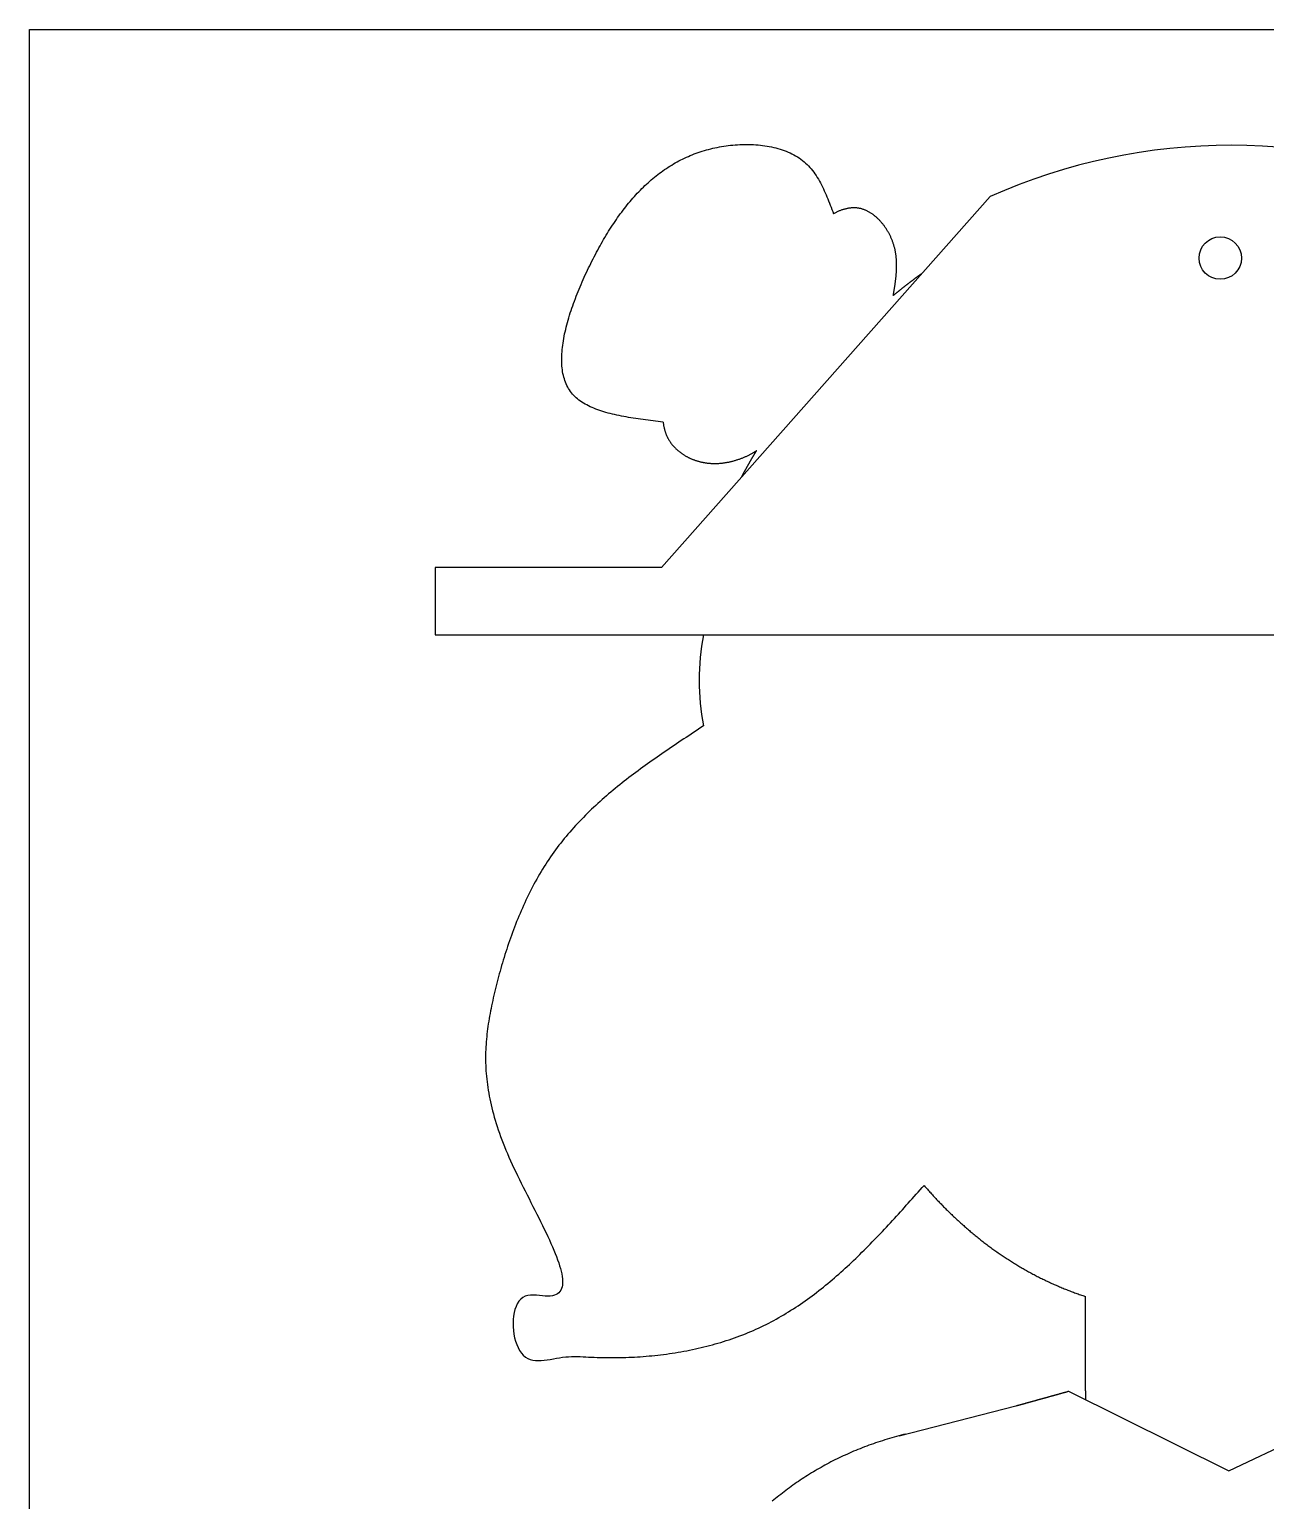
# Model space of a CAD drawing. Header units: millimetres. Extents: x 111 to 2999, y 81 to 1941.
# Drawn here: x 1905.3 to 2196.8, y 1592.4 to 1939.2 of the extents above; entities that cross this region are included whole.
import ezdxf

# ---------------------------------------------------------------- set-up
doc = ezdxf.new("R2010")
doc.units = ezdxf.units.MM
doc.layers.add('RANGO', color=6, linetype='Continuous')

msp = doc.modelspace()

# ---------------------------------------------------------------- linework, layer by layer
for p, q in [((2154.27, 1640.53), (2154.27, 1618.81)), ((2188.12, 1599.41), (2232.22, 1620.26)), ((2150.37, 1618.16), (2188.12, 1599.41)), ((2110.43, 1607.65), (2137.94, 1614.7))]:
    msp.add_line(p, q)
at = {"color": 0}
msp.add_lwpolyline([(1905.29, 1939.21), (2475.29, 1939.21), (2475.29, 1039.21), (1905.29, 1039.21)], close=True, dxfattribs=at)
msp.add_lwpolyline([(2321.41, 1812.37), (2245.75, 1899.8, 0.212606), (2131.84, 1899.8), (2054.37, 1812.37), (2000.95, 1812.37), (2000.95, 1804.77), (2000.95, 1796.5), (2040.3, 1796.5), (2335.15, 1796.5), (2357.76, 1796.5), (2357.76, 1812.37)], format="xyb", close=True)
for points in [[(2054.75, 1846.61, 0), (2054.16, 1846.69, 0), (2053.56, 1846.76, 0), (2052.97, 1846.83, 0), (2052.38, 1846.91, 0), (2051.78, 1846.98, 0), (2051.19, 1847.06, 0), (2050.61, 1847.14, 0), (2050.02, 1847.22, 0), (2049.44, 1847.3, 0), (2048.86, 1847.38, 0), (2048.28, 1847.47, 0), (2047.71, 1847.56, 0), (2047.14, 1847.65, 0), (2046.58, 1847.74, 0), (2046.02, 1847.84, 0), (2045.46, 1847.94, 0), (2044.92, 1848.05, 0), (2044.37, 1848.16, 0), (2043.84, 1848.27, 0), (2043.31, 1848.39, 0), (2042.78, 1848.51, 0), (2042.27, 1848.64, 0), (2041.76, 1848.77, 0), (2041.26, 1848.91, 0), (2040.76, 1849.06, 0), (2040.28, 1849.21, 0), (2039.8, 1849.37, 0), (2039.33, 1849.53, 0), (2038.88, 1849.7, 0), (2038.43, 1849.88, 0), (2037.99, 1850.07, 0), (2037.57, 1850.26, 0), (2037.15, 1850.46, 0), (2036.75, 1850.67, 0), (2036.35, 1850.88, 0), (2035.97, 1851.11, 0), (2035.6, 1851.34, 0), (2035.24, 1851.58, 0), (2034.9, 1851.83, 0), (2034.57, 1852.1, 0), (2034.25, 1852.37, 0), (2033.95, 1852.65, 0), (2033.66, 1852.94, 0), (2033.39, 1853.24, 0), (2033.13, 1853.55, 0), (2032.88, 1853.87, 0), (2032.65, 1854.21, 0), (2032.44, 1854.55, 0), (2032.24, 1854.9, 0), (2032.05, 1855.27, 0), (2031.88, 1855.64, 0), (2031.72, 1856.02, 0), (2031.58, 1856.42, 0), (2031.45, 1856.82, 0), (2031.33, 1857.23, 0), (2031.23, 1857.64, 0), (2031.13, 1858.07, 0), (2031.05, 1858.5, 0), (2030.99, 1858.95, 0), (2030.93, 1859.39, 0), (2030.89, 1859.85, 0), (2030.86, 1860.31, 0), (2030.84, 1860.79, 0), (2030.83, 1861.26, 0), (2030.83, 1861.75, 0), (2030.85, 1862.23, 0), (2030.87, 1862.73, 0), (2030.9, 1863.23, 0), (2030.95, 1863.74, 0), (2031, 1864.25, 0), (2031.07, 1864.76, 0), (2031.14, 1865.28, 0), (2031.22, 1865.81, 0), (2031.31, 1866.34, 0), (2031.41, 1866.87, 0), (2031.52, 1867.41, 0), (2031.64, 1867.95, 0), (2031.77, 1868.49, 0), (2031.9, 1869.04, 0), (2032.04, 1869.59, 0), (2032.19, 1870.14, 0), (2032.35, 1870.69, 0), (2032.51, 1871.25, 0), (2032.68, 1871.81, 0), (2032.85, 1872.37, 0), (2033.04, 1872.93, 0), (2033.23, 1873.49, 0), (2033.42, 1874.05, 0), (2033.62, 1874.61, 0), (2033.83, 1875.18, 0), (2034.04, 1875.74, 0), (2034.26, 1876.31, 0), (2034.48, 1876.87, 0), (2034.7, 1877.43, 0), (2034.93, 1877.99, 0), (2035.17, 1878.55, 0), (2035.41, 1879.11, 0), (2035.65, 1879.67, 0), (2035.89, 1880.22, 0), (2036.14, 1880.78, 0), (2036.39, 1881.33, 0), (2036.65, 1881.88, 0), (2036.91, 1882.42, 0), (2037.17, 1882.97, 0), (2037.43, 1883.51, 0), (2037.69, 1884.04, 0), (2037.96, 1884.58, 0), (2038.23, 1885.11, 0), (2038.5, 1885.63, 0), (2038.77, 1886.15, 0), (2039.04, 1886.67, 0), (2039.32, 1887.18, 0), (2039.59, 1887.69, 0), (2039.87, 1888.2, 0), (2040.15, 1888.7, 0), (2040.44, 1889.2, 0), (2040.72, 1889.69, 0), (2041.01, 1890.18, 0), (2041.3, 1890.67, 0), (2041.59, 1891.15, 0), (2041.89, 1891.63, 0), (2042.19, 1892.1, 0), (2042.49, 1892.57, 0), (2042.79, 1893.03, 0), (2043.09, 1893.49, 0), (2043.4, 1893.95, 0), (2043.71, 1894.4, 0), (2044.02, 1894.84, 0), (2044.33, 1895.28, 0), (2044.65, 1895.72, 0), (2044.97, 1896.15, 0), (2045.29, 1896.58, 0), (2045.62, 1897, 0), (2045.94, 1897.42, 0), (2046.27, 1897.83, 0), (2046.61, 1898.24, 0), (2046.94, 1898.64, 0), (2047.28, 1899.04, 0), (2047.62, 1899.43, 0), (2047.97, 1899.82, 0), (2048.31, 1900.2, 0), (2048.66, 1900.58, 0), (2049.02, 1900.95, 0), (2049.37, 1901.32, 0), (2049.73, 1901.68, 0), (2050.1, 1902.04, 0), (2050.46, 1902.39, 0), (2050.83, 1902.74, 0), (2051.2, 1903.08, 0), (2051.58, 1903.41, 0), (2051.95, 1903.74, 0), (2052.34, 1904.06, 0), (2052.72, 1904.38, 0), (2053.11, 1904.69, 0), (2053.5, 1905, 0), (2053.89, 1905.3, 0), (2054.29, 1905.59, 0), (2054.69, 1905.88, 0), (2055.1, 1906.16, 0), (2055.51, 1906.44, 0), (2055.92, 1906.71, 0), (2056.34, 1906.98, 0), (2056.76, 1907.24, 0), (2057.18, 1907.49, 0), (2057.61, 1907.73, 0), (2058.04, 1907.97, 0), (2058.47, 1908.21, 0), (2058.91, 1908.44, 0), (2059.35, 1908.66, 0), (2059.8, 1908.87, 0), (2060.25, 1909.08, 0), (2060.7, 1909.28, 0), (2061.16, 1909.48, 0), (2061.62, 1909.67, 0), (2062.09, 1909.85, 0), (2062.56, 1910.03, 0), (2063.03, 1910.19, 0), (2063.51, 1910.36, 0), (2063.99, 1910.51, 0), (2064.48, 1910.66, 0), (2064.97, 1910.8, 0), (2065.46, 1910.94, 0), (2065.96, 1911.06, 0), (2066.47, 1911.19, 0), (2066.97, 1911.3, 0), (2067.49, 1911.41, 0), (2068, 1911.51, 0), (2068.52, 1911.6, 0), (2069.05, 1911.68, 0), (2069.58, 1911.76, 0), (2070.11, 1911.83, 0), (2070.65, 1911.89, 0), (2071.18, 1911.95, 0), (2071.72, 1911.99, 0), (2072.27, 1912.03, 0), (2072.81, 1912.06, 0), (2073.35, 1912.08, 0), (2073.9, 1912.1, 0), (2074.44, 1912.1, 0), (2074.98, 1912.09, 0), (2075.53, 1912.08, 0), (2076.07, 1912.06, 0), (2076.61, 1912.02, 0), (2077.15, 1911.98, 0), (2077.68, 1911.93, 0), (2078.21, 1911.87, 0), (2078.74, 1911.8, 0), (2079.27, 1911.71, 0), (2079.79, 1911.62, 0), (2080.31, 1911.52, 0), (2080.82, 1911.41, 0), (2081.32, 1911.28, 0), (2081.82, 1911.15, 0), (2082.32, 1911, 0), (2082.8, 1910.84, 0), (2083.28, 1910.67, 0), (2083.76, 1910.49, 0), (2084.22, 1910.3, 0), (2084.68, 1910.1, 0), (2085.12, 1909.88, 0), (2085.56, 1909.66, 0), (2085.99, 1909.42, 0), (2086.41, 1909.16, 0), (2086.82, 1908.9, 0), (2087.22, 1908.62, 0), (2087.6, 1908.33, 0), (2087.98, 1908.03, 0), (2088.34, 1907.71, 0), (2088.69, 1907.38, 0), (2089.02, 1907.04, 0), (2089.35, 1906.68, 0), (2089.67, 1906.32, 0), (2089.97, 1905.94, 0), (2090.26, 1905.55, 0), (2090.55, 1905.15, 0), (2090.82, 1904.74, 0), (2091.09, 1904.32, 0), (2091.35, 1903.9, 0), (2091.6, 1903.46, 0), (2091.84, 1903.02, 0), (2092.08, 1902.57, 0), (2092.31, 1902.11, 0), (2092.53, 1901.65, 0), (2092.75, 1901.18, 0), (2092.96, 1900.7, 0), (2093.17, 1900.22, 0), (2093.38, 1899.74, 0), (2093.58, 1899.25, 0), (2093.78, 1898.76, 0), (2093.97, 1898.27, 0), (2094.16, 1897.77, 0), (2094.35, 1897.27, 0), (2094.54, 1896.77, 0), (2094.73, 1896.27, 0), (2094.92, 1895.77, 0)], [(2109.03, 1876.49, 0), (2109.05, 1876.64, 0), (2109.08, 1876.8, 0), (2109.11, 1876.96, 0), (2109.13, 1877.12, 0), (2109.16, 1877.28, 0), (2109.18, 1877.43, 0), (2109.21, 1877.59, 0), (2109.24, 1877.75, 0), (2109.26, 1877.91, 0), (2109.29, 1878.07, 0), (2109.31, 1878.22, 0), (2109.34, 1878.38, 0), (2109.36, 1878.54, 0), (2109.38, 1878.7, 0), (2109.41, 1878.86, 0), (2109.43, 1879.01, 0), (2109.45, 1879.17, 0), (2109.48, 1879.33, 0), (2109.5, 1879.49, 0), (2109.52, 1879.64, 0), (2109.54, 1879.8, 0), (2109.56, 1879.96, 0), (2109.58, 1880.12, 0), (2109.6, 1880.28, 0), (2109.62, 1880.43, 0), (2109.64, 1880.59, 0), (2109.65, 1880.75, 0), (2109.67, 1880.91, 0), (2109.69, 1881.06, 0), (2109.7, 1881.22, 0), (2109.71, 1881.38, 0), (2109.73, 1881.54, 0), (2109.74, 1881.69, 0), (2109.75, 1881.85, 0), (2109.76, 1882.01, 0), (2109.77, 1882.17, 0), (2109.78, 1882.33, 0), (2109.79, 1882.48, 0), (2109.8, 1882.64, 0), (2109.8, 1882.8, 0), (2109.81, 1882.96, 0), (2109.81, 1883.11, 0), (2109.82, 1883.27, 0), (2109.82, 1883.43, 0), (2109.82, 1883.58, 0), (2109.82, 1883.74, 0), (2109.82, 1883.9, 0), (2109.81, 1884.06, 0), (2109.81, 1884.21, 0), (2109.8, 1884.37, 0), (2109.8, 1884.53, 0), (2109.79, 1884.69, 0), (2109.78, 1884.84, 0), (2109.77, 1885, 0), (2109.76, 1885.16, 0), (2109.74, 1885.31, 0), (2109.73, 1885.47, 0), (2109.71, 1885.63, 0), (2109.69, 1885.78, 0), (2109.67, 1885.94, 0), (2109.65, 1886.1, 0), (2109.63, 1886.26, 0), (2109.61, 1886.41, 0), (2109.58, 1886.57, 0), (2109.55, 1886.73, 0), (2109.52, 1886.88, 0), (2109.49, 1887.04, 0), (2109.46, 1887.2, 0), (2109.43, 1887.35, 0), (2109.39, 1887.51, 0), (2109.35, 1887.67, 0), (2109.31, 1887.82, 0), (2109.27, 1887.98, 0), (2109.23, 1888.13, 0), (2109.18, 1888.29, 0), (2109.13, 1888.45, 0), (2109.08, 1888.6, 0), (2109.03, 1888.76, 0), (2108.98, 1888.92, 0), (2108.92, 1889.07, 0), (2108.86, 1889.23, 0), (2108.8, 1889.38, 0), (2108.74, 1889.54, 0), (2108.68, 1889.69, 0), (2108.61, 1889.85, 0), (2108.55, 1890, 0), (2108.48, 1890.16, 0), (2108.41, 1890.31, 0), (2108.34, 1890.47, 0), (2108.26, 1890.62, 0), (2108.18, 1890.77, 0), (2108.11, 1890.92, 0), (2108.03, 1891.07, 0), (2107.94, 1891.22, 0), (2107.86, 1891.37, 0), (2107.78, 1891.52, 0), (2107.69, 1891.67, 0), (2107.6, 1891.81, 0), (2107.51, 1891.96, 0), (2107.42, 1892.1, 0), (2107.33, 1892.25, 0), (2107.23, 1892.39, 0), (2107.14, 1892.53, 0), (2107.04, 1892.67, 0), (2106.94, 1892.81, 0), (2106.84, 1892.95, 0), (2106.73, 1893.08, 0), (2106.63, 1893.22, 0), (2106.53, 1893.35, 0), (2106.42, 1893.48, 0), (2106.31, 1893.61, 0), (2106.2, 1893.74, 0), (2106.09, 1893.87, 0), (2105.98, 1893.99, 0), (2105.86, 1894.12, 0), (2105.75, 1894.24, 0), (2105.63, 1894.36, 0), (2105.51, 1894.48, 0), (2105.4, 1894.59, 0), (2105.28, 1894.71, 0), (2105.15, 1894.82, 0), (2105.03, 1894.93, 0), (2104.91, 1895.04, 0), (2104.78, 1895.14, 0), (2104.66, 1895.25, 0), (2104.53, 1895.35, 0), (2104.4, 1895.45, 0), (2104.27, 1895.55, 0), (2104.14, 1895.64, 0), (2104.01, 1895.73, 0), (2103.88, 1895.82, 0), (2103.75, 1895.91, 0), (2103.61, 1895.99, 0), (2103.48, 1896.07, 0), (2103.34, 1896.15, 0), (2103.2, 1896.23, 0), (2103.06, 1896.3, 0), (2102.93, 1896.38, 0), (2102.79, 1896.44, 0), (2102.64, 1896.51, 0), (2102.5, 1896.57, 0), (2102.36, 1896.63, 0), (2102.22, 1896.69, 0), (2102.07, 1896.74, 0), (2101.93, 1896.79, 0), (2101.78, 1896.84, 0), (2101.64, 1896.88, 0), (2101.49, 1896.92, 0), (2101.34, 1896.96, 0), (2101.19, 1896.99, 0), (2101.05, 1897.02, 0), (2100.9, 1897.05, 0), (2100.75, 1897.07, 0), (2100.6, 1897.09, 0), (2100.44, 1897.11, 0), (2100.29, 1897.12, 0), (2100.14, 1897.13, 0), (2099.99, 1897.14, 0), (2099.83, 1897.14, 0), (2099.68, 1897.14, 0), (2099.53, 1897.14, 0), (2099.37, 1897.13, 0), (2099.22, 1897.13, 0), (2099.06, 1897.11, 0), (2098.91, 1897.1, 0), (2098.75, 1897.08, 0), (2098.6, 1897.06, 0), (2098.44, 1897.04, 0), (2098.29, 1897.01, 0), (2098.13, 1896.98, 0), (2097.98, 1896.95, 0), (2097.82, 1896.91, 0), (2097.67, 1896.87, 0), (2097.51, 1896.83, 0), (2097.36, 1896.79, 0), (2097.2, 1896.75, 0), (2097.05, 1896.7, 0), (2096.89, 1896.65, 0), (2096.74, 1896.59, 0), (2096.59, 1896.54, 0), (2096.43, 1896.48, 0), (2096.28, 1896.42, 0), (2096.13, 1896.35, 0), (2095.97, 1896.29, 0), (2095.82, 1896.22, 0), (2095.67, 1896.15, 0), (2095.52, 1896.08, 0), (2095.37, 1896, 0), (2095.22, 1895.93, 0), (2095.07, 1895.85, 0), (2094.92, 1895.77, 0)], [(2109.03, 1876.49, 0), (2109.08, 1876.53, 0), (2109.13, 1876.57, 0), (2109.19, 1876.62, 0), (2109.24, 1876.66, 0), (2109.29, 1876.7, 0), (2109.34, 1876.75, 0), (2109.4, 1876.79, 0), (2109.45, 1876.84, 0), (2109.5, 1876.88, 0), (2109.56, 1876.92, 0), (2109.61, 1876.97, 0), (2109.66, 1877.01, 0), (2109.71, 1877.05, 0), (2109.77, 1877.1, 0), (2109.82, 1877.14, 0), (2109.87, 1877.18, 0), (2109.93, 1877.23, 0), (2109.98, 1877.27, 0), (2110.03, 1877.31, 0), (2110.09, 1877.35, 0), (2110.14, 1877.4, 0), (2110.19, 1877.44, 0), (2110.24, 1877.48, 0), (2110.3, 1877.53, 0), (2110.35, 1877.57, 0), (2110.4, 1877.61, 0), (2110.46, 1877.66, 0), (2110.51, 1877.7, 0), (2110.56, 1877.74, 0), (2110.62, 1877.78, 0), (2110.67, 1877.83, 0), (2110.72, 1877.87, 0), (2110.78, 1877.91, 0), (2110.83, 1877.95, 0), (2110.88, 1878, 0), (2110.94, 1878.04, 0), (2110.99, 1878.08, 0), (2111.04, 1878.12, 0), (2111.1, 1878.17, 0), (2111.15, 1878.21, 0), (2111.2, 1878.25, 0), (2111.26, 1878.29, 0), (2111.31, 1878.34, 0), (2111.36, 1878.38, 0), (2111.42, 1878.42, 0), (2111.47, 1878.46, 0), (2111.52, 1878.5, 0), (2111.58, 1878.55, 0), (2111.63, 1878.59, 0), (2111.69, 1878.63, 0), (2111.74, 1878.67, 0), (2111.79, 1878.72, 0), (2111.85, 1878.76, 0), (2111.9, 1878.8, 0), (2111.95, 1878.84, 0), (2112.01, 1878.88, 0), (2112.06, 1878.92, 0), (2112.11, 1878.97, 0), (2112.17, 1879.01, 0), (2112.22, 1879.05, 0), (2112.28, 1879.09, 0), (2112.33, 1879.13, 0), (2112.38, 1879.17, 0), (2112.44, 1879.22, 0), (2112.49, 1879.26, 0), (2112.55, 1879.3, 0), (2112.6, 1879.34, 0), (2112.65, 1879.38, 0), (2112.71, 1879.42, 0), (2112.76, 1879.47, 0), (2112.82, 1879.51, 0), (2112.87, 1879.55, 0), (2112.92, 1879.59, 0), (2112.98, 1879.63, 0), (2113.03, 1879.67, 0), (2113.09, 1879.71, 0), (2113.14, 1879.75, 0), (2113.19, 1879.79, 0), (2113.25, 1879.84, 0), (2113.3, 1879.88, 0), (2113.36, 1879.92, 0), (2113.41, 1879.96, 0), (2113.46, 1880, 0), (2113.52, 1880.04, 0), (2113.57, 1880.08, 0), (2113.63, 1880.12, 0), (2113.68, 1880.16, 0), (2113.74, 1880.2, 0), (2113.79, 1880.24, 0), (2113.84, 1880.28, 0), (2113.9, 1880.33, 0), (2113.95, 1880.37, 0), (2114.01, 1880.41, 0), (2114.06, 1880.45, 0), (2114.12, 1880.49, 0), (2114.17, 1880.53, 0), (2114.22, 1880.57, 0), (2114.28, 1880.61, 0), (2114.33, 1880.65, 0), (2114.39, 1880.69, 0), (2114.44, 1880.73, 0), (2114.5, 1880.77, 0), (2114.55, 1880.81, 0), (2114.61, 1880.85, 0), (2114.66, 1880.89, 0), (2114.72, 1880.93, 0), (2114.77, 1880.97, 0), (2114.82, 1881.01, 0), (2114.88, 1881.05, 0), (2114.93, 1881.09, 0), (2114.99, 1881.13, 0), (2115.04, 1881.17, 0), (2115.1, 1881.21, 0), (2115.15, 1881.25, 0), (2115.21, 1881.29, 0), (2115.26, 1881.33, 0), (2115.32, 1881.37, 0), (2115.37, 1881.41, 0), (2115.43, 1881.45, 0), (2115.48, 1881.49, 0), (2115.54, 1881.53, 0), (2115.59, 1881.57, 0), (2115.65, 1881.6, 0), (2115.7, 1881.64, 0), (2115.76, 1881.68, 0), (2115.81, 1881.72, 0), (2115.87, 1881.76, 0)], [(2054.75, 1846.61, 0), (2054.76, 1846.49, 0), (2054.78, 1846.36, 0), (2054.8, 1846.24, 0), (2054.81, 1846.12, 0), (2054.83, 1845.99, 0), (2054.85, 1845.87, 0), (2054.87, 1845.75, 0), (2054.9, 1845.62, 0), (2054.92, 1845.5, 0), (2054.95, 1845.38, 0), (2054.97, 1845.26, 0), (2055, 1845.14, 0), (2055.03, 1845.02, 0), (2055.06, 1844.9, 0), (2055.09, 1844.78, 0), (2055.13, 1844.66, 0), (2055.16, 1844.55, 0), (2055.2, 1844.43, 0), (2055.23, 1844.31, 0), (2055.27, 1844.2, 0), (2055.31, 1844.08, 0), (2055.36, 1843.97, 0), (2055.4, 1843.85, 0), (2055.45, 1843.74, 0), (2055.49, 1843.62, 0), (2055.54, 1843.51, 0), (2055.59, 1843.4, 0), (2055.64, 1843.29, 0), (2055.7, 1843.18, 0), (2055.75, 1843.07, 0), (2055.81, 1842.96, 0), (2055.86, 1842.85, 0), (2055.92, 1842.74, 0), (2055.98, 1842.63, 0), (2056.05, 1842.52, 0), (2056.11, 1842.42, 0), (2056.17, 1842.31, 0), (2056.24, 1842.21, 0), (2056.31, 1842.1, 0), (2056.38, 1842, 0), (2056.45, 1841.9, 0), (2056.52, 1841.79, 0), (2056.59, 1841.69, 0), (2056.67, 1841.59, 0), (2056.75, 1841.49, 0), (2056.82, 1841.39, 0), (2056.9, 1841.3, 0), (2056.98, 1841.2, 0), (2057.07, 1841.1, 0), (2057.15, 1841, 0), (2057.23, 1840.91, 0), (2057.32, 1840.82, 0), (2057.41, 1840.72, 0), (2057.49, 1840.63, 0), (2057.58, 1840.54, 0), (2057.68, 1840.45, 0), (2057.77, 1840.36, 0), (2057.86, 1840.27, 0), (2057.96, 1840.18, 0), (2058.05, 1840.09, 0), (2058.15, 1840.01, 0), (2058.25, 1839.92, 0), (2058.35, 1839.84, 0), (2058.45, 1839.75, 0), (2058.55, 1839.67, 0), (2058.65, 1839.59, 0), (2058.76, 1839.51, 0), (2058.86, 1839.43, 0), (2058.97, 1839.35, 0), (2059.08, 1839.27, 0), (2059.19, 1839.2, 0), (2059.3, 1839.12, 0), (2059.41, 1839.05, 0), (2059.52, 1838.98, 0), (2059.64, 1838.9, 0), (2059.75, 1838.83, 0), (2059.87, 1838.76, 0), (2059.98, 1838.69, 0), (2060.1, 1838.63, 0), (2060.22, 1838.56, 0), (2060.34, 1838.49, 0), (2060.46, 1838.43, 0), (2060.58, 1838.37, 0), (2060.7, 1838.3, 0), (2060.83, 1838.24, 0), (2060.95, 1838.18, 0), (2061.08, 1838.13, 0), (2061.21, 1838.07, 0), (2061.33, 1838.01, 0), (2061.46, 1837.96, 0), (2061.59, 1837.9, 0), (2061.72, 1837.85, 0), (2061.85, 1837.8, 0), (2061.99, 1837.75, 0), (2062.12, 1837.7, 0), (2062.25, 1837.65, 0), (2062.39, 1837.61, 0), (2062.53, 1837.56, 0), (2062.66, 1837.52, 0), (2062.8, 1837.48, 0), (2062.94, 1837.44, 0), (2063.08, 1837.4, 0), (2063.22, 1837.36, 0), (2063.36, 1837.32, 0), (2063.5, 1837.29, 0), (2063.64, 1837.26, 0), (2063.79, 1837.22, 0), (2063.93, 1837.19, 0), (2064.08, 1837.16, 0), (2064.22, 1837.13, 0), (2064.37, 1837.11, 0), (2064.51, 1837.08, 0), (2064.66, 1837.06, 0), (2064.81, 1837.04, 0), (2064.96, 1837.01, 0), (2065.11, 1836.99, 0), (2065.26, 1836.98, 0), (2065.41, 1836.96, 0), (2065.56, 1836.95, 0), (2065.72, 1836.93, 0), (2065.87, 1836.92, 0), (2066.02, 1836.91, 0), (2066.18, 1836.9, 0), (2066.33, 1836.89, 0), (2066.49, 1836.89, 0), (2066.64, 1836.88, 0), (2066.8, 1836.88, 0), (2066.96, 1836.88, 0), (2067.12, 1836.88, 0), (2067.28, 1836.88, 0), (2067.43, 1836.89, 0), (2067.59, 1836.89, 0), (2067.75, 1836.9, 0), (2067.92, 1836.91, 0), (2068.08, 1836.92, 0), (2068.24, 1836.93, 0), (2068.4, 1836.95, 0), (2068.56, 1836.96, 0), (2068.73, 1836.98, 0), (2068.89, 1837, 0), (2069.05, 1837.02, 0), (2069.22, 1837.04, 0), (2069.38, 1837.07, 0), (2069.55, 1837.09, 0), (2069.71, 1837.12, 0), (2069.88, 1837.15, 0), (2070.05, 1837.18, 0), (2070.21, 1837.22, 0), (2070.38, 1837.25, 0), (2070.55, 1837.29, 0), (2070.72, 1837.33, 0), (2070.88, 1837.37, 0), (2071.05, 1837.41, 0), (2071.22, 1837.45, 0), (2071.39, 1837.5, 0), (2071.56, 1837.55, 0), (2071.72, 1837.6, 0), (2071.89, 1837.65, 0), (2072.06, 1837.7, 0), (2072.23, 1837.75, 0), (2072.39, 1837.8, 0), (2072.56, 1837.86, 0), (2072.72, 1837.92, 0), (2072.89, 1837.98, 0), (2073.05, 1838.04, 0), (2073.21, 1838.1, 0), (2073.38, 1838.16, 0), (2073.54, 1838.23, 0), (2073.7, 1838.29, 0), (2073.86, 1838.36, 0), (2074.01, 1838.42, 0), (2074.17, 1838.49, 0), (2074.33, 1838.56, 0), (2074.48, 1838.63, 0), (2074.63, 1838.7, 0), (2074.78, 1838.78, 0), (2074.93, 1838.85, 0), (2075.08, 1838.92, 0), (2075.23, 1839, 0), (2075.37, 1839.08, 0), (2075.52, 1839.15, 0), (2075.66, 1839.23, 0), (2075.8, 1839.31, 0), (2075.93, 1839.39, 0), (2076.07, 1839.47, 0), (2076.2, 1839.55, 0), (2076.33, 1839.63, 0), (2076.46, 1839.71, 0), (2076.58, 1839.79, 0), (2076.71, 1839.88, 0), (2076.83, 1839.96, 0)], [(2073.25, 1833.67, 0), (2073.27, 1833.72, 0), (2073.3, 1833.77, 0), (2073.33, 1833.82, 0), (2073.35, 1833.87, 0), (2073.38, 1833.92, 0), (2073.41, 1833.97, 0), (2073.43, 1834.02, 0), (2073.46, 1834.07, 0), (2073.49, 1834.12, 0), (2073.51, 1834.17, 0), (2073.54, 1834.22, 0), (2073.57, 1834.27, 0), (2073.59, 1834.32, 0), (2073.62, 1834.37, 0), (2073.65, 1834.42, 0), (2073.67, 1834.47, 0), (2073.7, 1834.52, 0), (2073.73, 1834.57, 0), (2073.75, 1834.62, 0), (2073.78, 1834.67, 0), (2073.81, 1834.72, 0), (2073.83, 1834.77, 0), (2073.86, 1834.82, 0), (2073.89, 1834.87, 0), (2073.92, 1834.92, 0), (2073.94, 1834.97, 0), (2073.97, 1835.02, 0), (2074, 1835.07, 0), (2074.02, 1835.12, 0), (2074.05, 1835.17, 0), (2074.08, 1835.22, 0), (2074.11, 1835.27, 0), (2074.13, 1835.32, 0), (2074.16, 1835.37, 0), (2074.19, 1835.42, 0), (2074.22, 1835.47, 0), (2074.24, 1835.52, 0), (2074.27, 1835.57, 0), (2074.3, 1835.62, 0), (2074.33, 1835.67, 0), (2074.35, 1835.72, 0), (2074.38, 1835.77, 0), (2074.41, 1835.82, 0), (2074.44, 1835.87, 0), (2074.46, 1835.92, 0), (2074.49, 1835.97, 0), (2074.52, 1836.02, 0), (2074.55, 1836.07, 0), (2074.57, 1836.12, 0), (2074.6, 1836.17, 0), (2074.63, 1836.22, 0), (2074.66, 1836.27, 0), (2074.69, 1836.32, 0), (2074.71, 1836.37, 0), (2074.74, 1836.42, 0), (2074.77, 1836.47, 0), (2074.8, 1836.52, 0), (2074.83, 1836.57, 0), (2074.85, 1836.61, 0), (2074.88, 1836.66, 0), (2074.91, 1836.71, 0), (2074.94, 1836.76, 0), (2074.97, 1836.81, 0), (2075, 1836.86, 0), (2075.02, 1836.91, 0), (2075.05, 1836.96, 0), (2075.08, 1837.01, 0), (2075.11, 1837.06, 0), (2075.14, 1837.11, 0), (2075.17, 1837.16, 0), (2075.19, 1837.21, 0), (2075.22, 1837.26, 0), (2075.25, 1837.31, 0), (2075.28, 1837.36, 0), (2075.31, 1837.41, 0), (2075.34, 1837.46, 0), (2075.36, 1837.51, 0), (2075.39, 1837.55, 0), (2075.42, 1837.6, 0), (2075.45, 1837.65, 0), (2075.48, 1837.7, 0), (2075.51, 1837.75, 0), (2075.54, 1837.8, 0), (2075.57, 1837.85, 0), (2075.59, 1837.9, 0), (2075.62, 1837.95, 0), (2075.65, 1838, 0), (2075.68, 1838.05, 0), (2075.71, 1838.1, 0), (2075.74, 1838.15, 0), (2075.77, 1838.2, 0), (2075.8, 1838.25, 0), (2075.83, 1838.29, 0), (2075.85, 1838.34, 0), (2075.88, 1838.39, 0), (2075.91, 1838.44, 0), (2075.94, 1838.49, 0), (2075.97, 1838.54, 0), (2076, 1838.59, 0), (2076.03, 1838.64, 0), (2076.06, 1838.69, 0), (2076.09, 1838.74, 0), (2076.12, 1838.79, 0), (2076.15, 1838.83, 0), (2076.18, 1838.88, 0), (2076.21, 1838.93, 0), (2076.23, 1838.98, 0), (2076.26, 1839.03, 0), (2076.29, 1839.08, 0), (2076.32, 1839.13, 0), (2076.35, 1839.18, 0), (2076.38, 1839.23, 0), (2076.41, 1839.28, 0), (2076.44, 1839.33, 0), (2076.47, 1839.37, 0), (2076.5, 1839.42, 0), (2076.53, 1839.47, 0), (2076.56, 1839.52, 0), (2076.59, 1839.57, 0), (2076.62, 1839.62, 0), (2076.65, 1839.67, 0), (2076.68, 1839.72, 0), (2076.71, 1839.77, 0), (2076.74, 1839.81, 0), (2076.77, 1839.86, 0), (2076.8, 1839.91, 0), (2076.83, 1839.96, 0)], [(2064.24, 1774.99, 0), (2063.66, 1774.6, 0), (2063.08, 1774.22, 0), (2062.5, 1773.84, 0), (2061.92, 1773.46, 0), (2061.35, 1773.08, 0), (2060.77, 1772.7, 0), (2060.19, 1772.31, 0), (2059.61, 1771.93, 0), (2059.03, 1771.55, 0), (2058.46, 1771.16, 0), (2057.88, 1770.78, 0), (2057.31, 1770.39, 0), (2056.73, 1770, 0), (2056.16, 1769.62, 0), (2055.59, 1769.23, 0), (2055.02, 1768.84, 0), (2054.45, 1768.45, 0), (2053.88, 1768.05, 0), (2053.32, 1767.66, 0), (2052.75, 1767.26, 0), (2052.19, 1766.87, 0), (2051.63, 1766.47, 0), (2051.07, 1766.07, 0), (2050.51, 1765.67, 0), (2049.95, 1765.27, 0), (2049.4, 1764.86, 0), (2048.85, 1764.45, 0), (2048.3, 1764.04, 0), (2047.75, 1763.63, 0), (2047.21, 1763.22, 0), (2046.66, 1762.81, 0), (2046.12, 1762.39, 0), (2045.58, 1761.97, 0), (2045.05, 1761.55, 0), (2044.52, 1761.12, 0), (2043.99, 1760.69, 0), (2043.46, 1760.26, 0), (2042.93, 1759.83, 0), (2042.41, 1759.4, 0), (2041.9, 1758.96, 0), (2041.38, 1758.52, 0), (2040.87, 1758.07, 0), (2040.36, 1757.62, 0), (2039.86, 1757.17, 0), (2039.35, 1756.72, 0), (2038.86, 1756.26, 0), (2038.36, 1755.8, 0), (2037.87, 1755.34, 0), (2037.39, 1754.87, 0), (2036.9, 1754.4, 0), (2036.42, 1753.93, 0), (2035.95, 1753.45, 0), (2035.48, 1752.97, 0), (2035.01, 1752.48, 0), (2034.55, 1751.99, 0), (2034.09, 1751.5, 0), (2033.64, 1751, 0), (2033.19, 1750.5, 0), (2032.74, 1749.99, 0), (2032.3, 1749.48, 0), (2031.87, 1748.96, 0), (2031.44, 1748.44, 0), (2031.01, 1747.92, 0), (2030.59, 1747.39, 0), (2030.18, 1746.86, 0), (2029.77, 1746.32, 0), (2029.36, 1745.78, 0), (2028.96, 1745.23, 0), (2028.57, 1744.67, 0), (2028.18, 1744.12, 0), (2027.8, 1743.55, 0), (2027.42, 1742.99, 0), (2027.05, 1742.41, 0), (2026.68, 1741.83, 0), (2026.32, 1741.25, 0), (2025.97, 1740.66, 0), (2025.62, 1740.07, 0), (2025.27, 1739.48, 0), (2024.93, 1738.88, 0), (2024.6, 1738.27, 0), (2024.27, 1737.66, 0), (2023.94, 1737.05, 0), (2023.63, 1736.44, 0), (2023.31, 1735.82, 0), (2023, 1735.2, 0), (2022.7, 1734.58, 0), (2022.4, 1733.95, 0), (2022.11, 1733.32, 0), (2021.82, 1732.69, 0), (2021.54, 1732.06, 0), (2021.26, 1731.42, 0), (2020.99, 1730.78, 0), (2020.72, 1730.14, 0), (2020.45, 1729.5, 0), (2020.19, 1728.86, 0), (2019.94, 1728.21, 0), (2019.69, 1727.57, 0), (2019.44, 1726.92, 0), (2019.2, 1726.27, 0), (2018.97, 1725.63, 0), (2018.73, 1724.98, 0), (2018.51, 1724.33, 0), (2018.28, 1723.68, 0), (2018.07, 1723.03, 0), (2017.85, 1722.38, 0), (2017.64, 1721.73, 0), (2017.44, 1721.08, 0), (2017.23, 1720.43, 0), (2017.04, 1719.79, 0), (2016.84, 1719.14, 0), (2016.66, 1718.49, 0), (2016.47, 1717.85, 0), (2016.29, 1717.21, 0), (2016.11, 1716.56, 0), (2015.94, 1715.92, 0), (2015.77, 1715.29, 0), (2015.61, 1714.65, 0), (2015.45, 1714.02, 0), (2015.29, 1713.38, 0), (2015.13, 1712.75, 0), (2014.98, 1712.13, 0), (2014.84, 1711.5, 0), (2014.7, 1710.88, 0), (2014.56, 1710.26, 0), (2014.42, 1709.65, 0), (2014.29, 1709.03, 0), (2014.17, 1708.42, 0), (2014.05, 1707.81, 0), (2013.93, 1707.2, 0), (2013.82, 1706.6, 0), (2013.71, 1705.99, 0), (2013.61, 1705.38, 0), (2013.52, 1704.78, 0), (2013.43, 1704.17, 0), (2013.35, 1703.57, 0), (2013.27, 1702.96, 0), (2013.2, 1702.36, 0), (2013.13, 1701.75, 0), (2013.08, 1701.14, 0), (2013.03, 1700.53, 0), (2012.98, 1699.92, 0), (2012.94, 1699.31, 0), (2012.92, 1698.7, 0), (2012.89, 1698.08, 0), (2012.88, 1697.46, 0), (2012.87, 1696.84, 0), (2012.88, 1696.22, 0), (2012.89, 1695.59, 0), (2012.91, 1694.96, 0), (2012.93, 1694.33, 0), (2012.97, 1693.69, 0), (2013.02, 1693.05, 0), (2013.07, 1692.41, 0), (2013.14, 1691.76, 0), (2013.21, 1691.1, 0), (2013.3, 1690.44, 0), (2013.39, 1689.78, 0), (2013.5, 1689.11, 0), (2013.61, 1688.43, 0), (2013.74, 1687.75, 0), (2013.87, 1687.06, 0), (2014.02, 1686.37, 0), (2014.18, 1685.66, 0), (2014.35, 1684.96, 0), (2014.53, 1684.24, 0), (2014.72, 1683.52, 0), (2014.93, 1682.79, 0), (2015.14, 1682.05, 0), (2015.37, 1681.3, 0), (2015.61, 1680.55, 0), (2015.87, 1679.79, 0), (2016.14, 1679.02, 0), (2016.42, 1678.24, 0), (2016.71, 1677.45, 0), (2017.02, 1676.65, 0), (2017.34, 1675.84, 0), (2017.67, 1675.02, 0), (2018.02, 1674.19, 0), (2018.38, 1673.35, 0), (2018.76, 1672.5, 0), (2019.15, 1671.64, 0), (2019.55, 1670.77, 0), (2019.97, 1669.88, 0), (2020.4, 1669, 0), (2020.84, 1668.1, 0), (2021.28, 1667.2, 0), (2021.73, 1666.29, 0), (2022.19, 1665.38, 0), (2022.65, 1664.47, 0), (2023.12, 1663.56, 0), (2023.58, 1662.65, 0), (2024.04, 1661.74, 0), (2024.5, 1660.83, 0), (2024.96, 1659.93, 0), (2025.41, 1659.03, 0), (2025.86, 1658.14, 0), (2026.29, 1657.26, 0), (2026.72, 1656.39, 0), (2027.13, 1655.53, 0), (2027.53, 1654.67, 0), (2027.92, 1653.84, 0), (2028.3, 1653.01, 0), (2028.65, 1652.2, 0), (2028.99, 1651.41, 0), (2029.3, 1650.64, 0), (2029.6, 1649.88, 0), (2029.87, 1649.15, 0), (2030.11, 1648.43, 0), (2030.33, 1647.74, 0), (2030.53, 1647.07, 0), (2030.69, 1646.43, 0), (2030.82, 1645.82, 0), (2030.93, 1645.23, 0), (2030.99, 1644.67, 0), (2031.02, 1644.14, 0), (2031.02, 1643.64, 0), (2030.98, 1643.18, 0), (2030.9, 1642.75, 0), (2030.77, 1642.35, 0), (2030.61, 1641.99, 0), (2030.4, 1641.67, 0), (2030.14, 1641.39, 0), (2029.84, 1641.14, 0), (2029.49, 1640.94, 0), (2029.09, 1640.78, 0), (2028.64, 1640.66, 0), (2028.13, 1640.59, 0), (2027.57, 1640.56, 0), (2026.96, 1640.59, 0), (2026.3, 1640.64, 0), (2025.6, 1640.72, 0), (2024.89, 1640.78, 0), (2024.18, 1640.82, 0), (2023.48, 1640.81, 0), (2022.82, 1640.72, 0), (2022.2, 1640.54, 0), (2021.65, 1640.24, 0), (2021.16, 1639.85, 0), (2020.73, 1639.36, 0), (2020.36, 1638.79, 0), (2020.05, 1638.14, 0), (2019.79, 1637.44, 0), (2019.6, 1636.68, 0), (2019.45, 1635.88, 0), (2019.37, 1635.04, 0), (2019.34, 1634.19, 0), (2019.36, 1633.32, 0), (2019.43, 1632.45, 0), (2019.55, 1631.59, 0), (2019.73, 1630.75, 0), (2019.95, 1629.93, 0), (2020.22, 1629.16, 0), (2020.54, 1628.43, 0), (2020.9, 1627.76, 0), (2021.31, 1627.16, 0), (2021.76, 1626.65, 0), (2022.26, 1626.22, 0), (2022.8, 1625.88, 0), (2023.37, 1625.64, 0), (2023.98, 1625.48, 0), (2024.62, 1625.39, 0), (2025.29, 1625.36, 0), (2025.98, 1625.38, 0), (2026.68, 1625.45, 0), (2027.4, 1625.55, 0), (2028.13, 1625.66, 0), (2028.86, 1625.8, 0), (2029.59, 1625.93, 0), (2030.33, 1626.06, 0), (2031.05, 1626.16, 0), (2031.76, 1626.25, 0), (2032.46, 1626.3, 0), (2033.15, 1626.33, 0), (2033.84, 1626.34, 0), (2034.51, 1626.34, 0), (2035.18, 1626.32, 0), (2035.85, 1626.29, 0), (2036.51, 1626.26, 0), (2037.17, 1626.22, 0), (2037.84, 1626.19, 0), (2038.5, 1626.16, 0), (2039.17, 1626.13, 0), (2039.84, 1626.11, 0), (2040.51, 1626.09, 0), (2041.19, 1626.08, 0), (2041.86, 1626.07, 0), (2042.54, 1626.07, 0), (2043.21, 1626.07, 0), (2043.89, 1626.07, 0), (2044.57, 1626.08, 0), (2045.25, 1626.1, 0), (2045.94, 1626.12, 0), (2046.62, 1626.15, 0), (2047.3, 1626.18, 0), (2047.99, 1626.21, 0), (2048.67, 1626.25, 0), (2049.36, 1626.29, 0), (2050.05, 1626.34, 0), (2050.73, 1626.4, 0), (2051.42, 1626.46, 0), (2052.11, 1626.52, 0), (2052.79, 1626.59, 0), (2053.48, 1626.67, 0), (2054.16, 1626.75, 0), (2054.85, 1626.83, 0), (2055.54, 1626.92, 0), (2056.22, 1627.02, 0), (2056.91, 1627.12, 0), (2057.59, 1627.23, 0), (2058.27, 1627.34, 0), (2058.95, 1627.46, 0), (2059.63, 1627.58, 0), (2060.31, 1627.71, 0), (2060.99, 1627.84, 0), (2061.67, 1627.98, 0), (2062.34, 1628.12, 0), (2063.02, 1628.27, 0), (2063.69, 1628.43, 0), (2064.36, 1628.59, 0), (2065.03, 1628.76, 0), (2065.7, 1628.93, 0), (2066.36, 1629.11, 0), (2067.02, 1629.29, 0), (2067.68, 1629.48, 0), (2068.34, 1629.68, 0), (2069, 1629.88, 0), (2069.65, 1630.09, 0), (2070.3, 1630.3, 0), (2070.95, 1630.52, 0), (2071.59, 1630.74, 0), (2072.24, 1630.98, 0), (2072.87, 1631.21, 0), (2073.51, 1631.46, 0), (2074.14, 1631.71, 0), (2074.77, 1631.96, 0), (2075.4, 1632.22, 0), (2076.02, 1632.49, 0), (2076.64, 1632.76, 0), (2077.25, 1633.04, 0), (2077.86, 1633.33, 0), (2078.47, 1633.62, 0), (2079.07, 1633.92, 0), (2079.67, 1634.23, 0), (2080.26, 1634.54, 0), (2080.86, 1634.85, 0), (2081.44, 1635.18, 0), (2082.03, 1635.5, 0), (2082.61, 1635.84, 0), (2083.19, 1636.18, 0), (2083.76, 1636.52, 0), (2084.33, 1636.87, 0), (2084.9, 1637.23, 0), (2085.46, 1637.59, 0), (2086.03, 1637.95, 0), (2086.58, 1638.32, 0), (2087.14, 1638.7, 0), (2087.69, 1639.08, 0), (2088.24, 1639.47, 0), (2088.78, 1639.86, 0), (2089.33, 1640.25, 0), (2089.87, 1640.65, 0), (2090.41, 1641.05, 0), (2090.94, 1641.46, 0), (2091.47, 1641.87, 0), (2092, 1642.29, 0), (2092.53, 1642.71, 0), (2093.05, 1643.14, 0), (2093.58, 1643.57, 0), (2094.1, 1644, 0), (2094.61, 1644.44, 0), (2095.13, 1644.88, 0), (2095.64, 1645.32, 0), (2096.15, 1645.77, 0), (2096.66, 1646.22, 0), (2097.17, 1646.67, 0), (2097.67, 1647.13, 0), (2098.17, 1647.59, 0), (2098.67, 1648.05, 0), (2099.17, 1648.52, 0), (2099.67, 1648.99, 0), (2100.16, 1649.46, 0), (2100.65, 1649.94, 0), (2101.14, 1650.42, 0), (2101.63, 1650.9, 0), (2102.12, 1651.38, 0), (2102.61, 1651.87, 0), (2103.09, 1652.36, 0), (2103.58, 1652.85, 0), (2104.06, 1653.34, 0), (2104.54, 1653.84, 0), (2105.02, 1654.33, 0), (2105.5, 1654.83, 0), (2105.97, 1655.34, 0), (2106.45, 1655.84, 0), (2106.93, 1656.34, 0), (2107.4, 1656.85, 0), (2107.87, 1657.36, 0), (2108.34, 1657.87, 0), (2108.81, 1658.38, 0), (2109.29, 1658.89, 0), (2109.75, 1659.4, 0), (2110.22, 1659.92, 0), (2110.69, 1660.43, 0), (2111.16, 1660.95, 0), (2111.63, 1661.47, 0), (2112.09, 1661.99, 0), (2112.56, 1662.51, 0), (2113.02, 1663.02, 0), (2113.49, 1663.55, 0), (2113.95, 1664.07, 0), (2114.42, 1664.59, 0), (2114.88, 1665.11, 0), (2115.35, 1665.63, 0), (2115.81, 1666.15, 0), (2116.27, 1666.68, 0)], [(2116.27, 1666.68, 0), (2116.47, 1666.45, 0), (2116.66, 1666.23, 0), (2116.86, 1666, 0), (2117.06, 1665.78, 0), (2117.25, 1665.56, 0), (2117.45, 1665.34, 0), (2117.65, 1665.12, 0), (2117.85, 1664.9, 0), (2118.05, 1664.68, 0), (2118.25, 1664.46, 0), (2118.45, 1664.24, 0), (2118.65, 1664.02, 0), (2118.85, 1663.8, 0), (2119.05, 1663.59, 0), (2119.25, 1663.37, 0), (2119.46, 1663.15, 0), (2119.66, 1662.94, 0), (2119.87, 1662.72, 0), (2120.07, 1662.51, 0), (2120.28, 1662.3, 0), (2120.49, 1662.09, 0), (2120.69, 1661.87, 0), (2120.9, 1661.66, 0), (2121.11, 1661.45, 0), (2121.32, 1661.24, 0), (2121.53, 1661.03, 0), (2121.74, 1660.82, 0), (2121.95, 1660.62, 0), (2122.16, 1660.41, 0), (2122.37, 1660.2, 0), (2122.59, 1660, 0), (2122.8, 1659.79, 0), (2123.01, 1659.59, 0), (2123.23, 1659.38, 0), (2123.44, 1659.18, 0), (2123.66, 1658.98, 0), (2123.88, 1658.78, 0), (2124.09, 1658.57, 0), (2124.31, 1658.37, 0), (2124.53, 1658.17, 0), (2124.75, 1657.98, 0), (2124.97, 1657.78, 0), (2125.19, 1657.58, 0), (2125.41, 1657.38, 0), (2125.63, 1657.19, 0), (2125.85, 1656.99, 0), (2126.07, 1656.8, 0), (2126.29, 1656.6, 0), (2126.52, 1656.41, 0), (2126.74, 1656.22, 0), (2126.97, 1656.03, 0), (2127.19, 1655.84, 0), (2127.42, 1655.65, 0), (2127.64, 1655.46, 0), (2127.87, 1655.27, 0), (2128.1, 1655.08, 0), (2128.33, 1654.89, 0), (2128.55, 1654.71, 0), (2128.78, 1654.52, 0), (2129.01, 1654.34, 0), (2129.24, 1654.15, 0), (2129.47, 1653.97, 0), (2129.71, 1653.79, 0), (2129.94, 1653.61, 0), (2130.17, 1653.43, 0), (2130.4, 1653.25, 0), (2130.64, 1653.07, 0), (2130.87, 1652.89, 0), (2131.1, 1652.71, 0), (2131.34, 1652.53, 0), (2131.58, 1652.36, 0), (2131.81, 1652.18, 0), (2132.05, 1652.01, 0), (2132.29, 1651.84, 0), (2132.52, 1651.66, 0), (2132.76, 1651.49, 0), (2133, 1651.32, 0), (2133.24, 1651.15, 0), (2133.48, 1650.98, 0), (2133.72, 1650.81, 0), (2133.96, 1650.65, 0), (2134.2, 1650.48, 0), (2134.45, 1650.32, 0), (2134.69, 1650.15, 0), (2134.93, 1649.99, 0), (2135.18, 1649.82, 0), (2135.42, 1649.66, 0), (2135.66, 1649.5, 0), (2135.91, 1649.34, 0), (2136.16, 1649.18, 0), (2136.4, 1649.02, 0), (2136.65, 1648.87, 0), (2136.9, 1648.71, 0), (2137.14, 1648.55, 0), (2137.39, 1648.4, 0), (2137.64, 1648.25, 0), (2137.89, 1648.09, 0), (2138.14, 1647.94, 0), (2138.39, 1647.79, 0), (2138.64, 1647.64, 0), (2138.89, 1647.49, 0), (2139.15, 1647.34, 0), (2139.4, 1647.19, 0), (2139.65, 1647.05, 0), (2139.9, 1646.9, 0), (2140.16, 1646.76, 0), (2140.41, 1646.62, 0), (2140.67, 1646.47, 0), (2140.92, 1646.33, 0), (2141.18, 1646.19, 0), (2141.43, 1646.05, 0), (2141.69, 1645.91, 0), (2141.95, 1645.78, 0), (2142.21, 1645.64, 0), (2142.46, 1645.5, 0), (2142.72, 1645.37, 0), (2142.98, 1645.24, 0), (2143.24, 1645.1, 0), (2143.5, 1644.97, 0), (2143.76, 1644.84, 0), (2144.02, 1644.71, 0), (2144.29, 1644.58, 0), (2144.55, 1644.46, 0), (2144.81, 1644.33, 0), (2145.07, 1644.2, 0), (2145.34, 1644.08, 0), (2145.6, 1643.96, 0), (2145.87, 1643.83, 0), (2146.13, 1643.71, 0), (2146.4, 1643.59, 0), (2146.66, 1643.47, 0), (2146.93, 1643.35, 0), (2147.19, 1643.23, 0), (2147.46, 1643.12, 0), (2147.73, 1643, 0), (2148, 1642.89, 0), (2148.26, 1642.77, 0), (2148.53, 1642.66, 0), (2148.8, 1642.55, 0), (2149.07, 1642.44, 0), (2149.34, 1642.33, 0), (2149.61, 1642.22, 0), (2149.88, 1642.11, 0), (2150.15, 1642.01, 0), (2150.43, 1641.9, 0), (2150.7, 1641.8, 0), (2150.97, 1641.69, 0), (2151.24, 1641.59, 0), (2151.52, 1641.49, 0), (2151.79, 1641.39, 0), (2152.06, 1641.29, 0), (2152.34, 1641.19, 0), (2152.61, 1641.09, 0), (2152.89, 1640.99, 0), (2153.16, 1640.9, 0), (2153.44, 1640.8, 0), (2153.72, 1640.71, 0), (2153.99, 1640.62, 0), (2154.27, 1640.52, 0)], [(2137.95, 1614.69, 0), (2138.04, 1614.72, 0), (2138.14, 1614.75, 0), (2138.24, 1614.78, 0), (2138.34, 1614.8, 0), (2138.43, 1614.83, 0), (2138.53, 1614.86, 0), (2138.63, 1614.89, 0), (2138.73, 1614.91, 0), (2138.83, 1614.94, 0), (2138.92, 1614.97, 0), (2139.02, 1614.99, 0), (2139.12, 1615.02, 0), (2139.22, 1615.05, 0), (2139.32, 1615.08, 0), (2139.41, 1615.1, 0), (2139.51, 1615.13, 0), (2139.61, 1615.16, 0), (2139.71, 1615.19, 0), (2139.8, 1615.21, 0), (2139.9, 1615.24, 0), (2140, 1615.27, 0), (2140.1, 1615.29, 0), (2140.2, 1615.32, 0), (2140.29, 1615.35, 0), (2140.39, 1615.38, 0), (2140.49, 1615.4, 0), (2140.59, 1615.43, 0), (2140.68, 1615.46, 0), (2140.78, 1615.49, 0), (2140.88, 1615.51, 0), (2140.98, 1615.54, 0), (2141.08, 1615.57, 0), (2141.17, 1615.59, 0), (2141.27, 1615.62, 0), (2141.37, 1615.65, 0), (2141.47, 1615.68, 0), (2141.57, 1615.7, 0), (2141.66, 1615.73, 0), (2141.76, 1615.76, 0), (2141.86, 1615.79, 0), (2141.96, 1615.81, 0), (2142.05, 1615.84, 0), (2142.15, 1615.87, 0), (2142.25, 1615.89, 0), (2142.35, 1615.92, 0), (2142.45, 1615.95, 0), (2142.54, 1615.98, 0), (2142.64, 1616, 0), (2142.74, 1616.03, 0), (2142.84, 1616.06, 0), (2142.93, 1616.09, 0), (2143.03, 1616.11, 0), (2143.13, 1616.14, 0), (2143.23, 1616.17, 0), (2143.33, 1616.19, 0), (2143.42, 1616.22, 0), (2143.52, 1616.25, 0), (2143.62, 1616.28, 0), (2143.72, 1616.3, 0), (2143.82, 1616.33, 0), (2143.91, 1616.36, 0), (2144.01, 1616.39, 0), (2144.11, 1616.41, 0), (2144.21, 1616.44, 0), (2144.3, 1616.47, 0), (2144.4, 1616.49, 0), (2144.5, 1616.52, 0), (2144.6, 1616.55, 0), (2144.7, 1616.58, 0), (2144.79, 1616.6, 0), (2144.89, 1616.63, 0), (2144.99, 1616.66, 0), (2145.09, 1616.69, 0), (2145.18, 1616.71, 0), (2145.28, 1616.74, 0), (2145.38, 1616.77, 0), (2145.48, 1616.79, 0), (2145.58, 1616.82, 0), (2145.67, 1616.85, 0), (2145.77, 1616.88, 0), (2145.87, 1616.9, 0), (2145.97, 1616.93, 0), (2146.07, 1616.96, 0), (2146.16, 1616.99, 0), (2146.26, 1617.01, 0), (2146.36, 1617.04, 0), (2146.46, 1617.07, 0), (2146.55, 1617.09, 0), (2146.65, 1617.12, 0), (2146.75, 1617.15, 0), (2146.85, 1617.18, 0), (2146.95, 1617.2, 0), (2147.04, 1617.23, 0), (2147.14, 1617.26, 0), (2147.24, 1617.29, 0), (2147.34, 1617.31, 0), (2147.43, 1617.34, 0), (2147.53, 1617.37, 0), (2147.63, 1617.39, 0), (2147.73, 1617.42, 0), (2147.83, 1617.45, 0), (2147.92, 1617.48, 0), (2148.02, 1617.5, 0), (2148.12, 1617.53, 0), (2148.22, 1617.56, 0), (2148.32, 1617.59, 0), (2148.41, 1617.61, 0), (2148.51, 1617.64, 0), (2148.61, 1617.67, 0), (2148.71, 1617.69, 0), (2148.8, 1617.72, 0), (2148.9, 1617.75, 0), (2149, 1617.78, 0), (2149.1, 1617.8, 0), (2149.2, 1617.83, 0), (2149.29, 1617.86, 0), (2149.39, 1617.89, 0), (2149.49, 1617.91, 0), (2149.59, 1617.94, 0), (2149.69, 1617.97, 0), (2149.78, 1618, 0), (2149.88, 1618.02, 0), (2149.98, 1618.05, 0), (2150.08, 1618.08, 0), (2150.17, 1618.1, 0), (2150.27, 1618.13, 0), (2150.37, 1618.16, 0)], [(2154.27, 1618.81, 0), (2154.27, 1618.79, 0), (2154.27, 1618.77, 0), (2154.28, 1618.74, 0), (2154.28, 1618.72, 0), (2154.28, 1618.7, 0), (2154.28, 1618.68, 0), (2154.28, 1618.66, 0), (2154.28, 1618.64, 0), (2154.29, 1618.61, 0), (2154.29, 1618.59, 0), (2154.29, 1618.57, 0), (2154.29, 1618.55, 0), (2154.29, 1618.53, 0), (2154.3, 1618.51, 0), (2154.3, 1618.49, 0), (2154.3, 1618.46, 0), (2154.3, 1618.44, 0), (2154.3, 1618.42, 0), (2154.3, 1618.4, 0), (2154.31, 1618.38, 0), (2154.31, 1618.36, 0), (2154.31, 1618.34, 0), (2154.31, 1618.31, 0), (2154.31, 1618.29, 0), (2154.31, 1618.27, 0), (2154.32, 1618.25, 0), (2154.32, 1618.23, 0), (2154.32, 1618.21, 0), (2154.32, 1618.19, 0), (2154.32, 1618.16, 0), (2154.32, 1618.14, 0), (2154.33, 1618.12, 0), (2154.33, 1618.1, 0), (2154.33, 1618.08, 0), (2154.33, 1618.06, 0), (2154.33, 1618.04, 0), (2154.33, 1618.01, 0), (2154.33, 1617.99, 0), (2154.34, 1617.97, 0), (2154.34, 1617.95, 0), (2154.34, 1617.93, 0), (2154.34, 1617.91, 0), (2154.34, 1617.89, 0), (2154.34, 1617.87, 0), (2154.34, 1617.84, 0), (2154.35, 1617.82, 0), (2154.35, 1617.8, 0), (2154.35, 1617.78, 0), (2154.35, 1617.76, 0), (2154.35, 1617.74, 0), (2154.35, 1617.72, 0), (2154.35, 1617.7, 0), (2154.36, 1617.67, 0), (2154.36, 1617.65, 0), (2154.36, 1617.63, 0), (2154.36, 1617.61, 0), (2154.36, 1617.59, 0), (2154.36, 1617.57, 0), (2154.36, 1617.55, 0), (2154.36, 1617.53, 0), (2154.37, 1617.51, 0), (2154.37, 1617.49, 0), (2154.37, 1617.46, 0), (2154.37, 1617.44, 0), (2154.37, 1617.42, 0), (2154.37, 1617.4, 0), (2154.37, 1617.38, 0), (2154.37, 1617.36, 0), (2154.37, 1617.34, 0), (2154.37, 1617.32, 0), (2154.38, 1617.3, 0), (2154.38, 1617.28, 0), (2154.38, 1617.26, 0), (2154.38, 1617.23, 0), (2154.38, 1617.21, 0), (2154.38, 1617.19, 0), (2154.38, 1617.17, 0), (2154.38, 1617.15, 0), (2154.38, 1617.13, 0), (2154.38, 1617.11, 0), (2154.38, 1617.09, 0), (2154.38, 1617.07, 0), (2154.38, 1617.05, 0), (2154.39, 1617.03, 0), (2154.39, 1617.01, 0), (2154.39, 1616.99, 0), (2154.39, 1616.97, 0), (2154.39, 1616.95, 0), (2154.39, 1616.93, 0), (2154.39, 1616.9, 0), (2154.39, 1616.88, 0), (2154.39, 1616.86, 0), (2154.39, 1616.84, 0), (2154.39, 1616.82, 0), (2154.39, 1616.8, 0), (2154.39, 1616.78, 0), (2154.39, 1616.76, 0), (2154.39, 1616.74, 0), (2154.39, 1616.72, 0), (2154.39, 1616.7, 0), (2154.39, 1616.68, 0), (2154.39, 1616.66, 0), (2154.39, 1616.64, 0), (2154.39, 1616.62, 0), (2154.39, 1616.6, 0), (2154.39, 1616.58, 0), (2154.39, 1616.56, 0), (2154.39, 1616.54, 0), (2154.39, 1616.52, 0), (2154.39, 1616.5, 0), (2154.39, 1616.48, 0), (2154.39, 1616.46, 0), (2154.39, 1616.44, 0), (2154.39, 1616.42, 0), (2154.39, 1616.4, 0), (2154.39, 1616.38, 0), (2154.39, 1616.36, 0), (2154.39, 1616.34, 0), (2154.39, 1616.32, 0), (2154.38, 1616.3, 0), (2154.38, 1616.28, 0), (2154.38, 1616.26, 0), (2154.38, 1616.24, 0), (2154.38, 1616.23, 0), (2154.38, 1616.21, 0), (2154.38, 1616.19, 0), (2154.38, 1616.17, 0)], [(2112.02, 1608.06, 0), (2111.45, 1607.92, 0), (2110.89, 1607.77, 0), (2110.32, 1607.62, 0), (2109.76, 1607.47, 0), (2109.2, 1607.31, 0), (2108.65, 1607.16, 0), (2108.1, 1606.99, 0), (2107.55, 1606.83, 0), (2107, 1606.66, 0), (2106.46, 1606.49, 0), (2105.92, 1606.32, 0), (2105.39, 1606.14, 0), (2104.85, 1605.96, 0), (2104.32, 1605.77, 0), (2103.79, 1605.59, 0), (2103.27, 1605.4, 0), (2102.75, 1605.21, 0), (2102.23, 1605.01, 0), (2101.71, 1604.81, 0), (2101.2, 1604.61, 0), (2100.69, 1604.4, 0), (2100.19, 1604.2, 0), (2099.68, 1603.99, 0), (2099.18, 1603.77, 0), (2098.68, 1603.55, 0), (2098.19, 1603.33, 0), (2097.69, 1603.11, 0), (2097.2, 1602.89, 0), (2096.71, 1602.66, 0), (2096.23, 1602.43, 0), (2095.75, 1602.19, 0), (2095.27, 1601.95, 0), (2094.79, 1601.71, 0), (2094.32, 1601.47, 0), (2093.85, 1601.22, 0), (2093.38, 1600.97, 0), (2092.91, 1600.72, 0), (2092.45, 1600.47, 0), (2091.99, 1600.21, 0), (2091.53, 1599.95, 0), (2091.07, 1599.68, 0), (2090.62, 1599.42, 0), (2090.17, 1599.15, 0), (2089.72, 1598.88, 0), (2089.27, 1598.6, 0), (2088.83, 1598.32, 0), (2088.39, 1598.04, 0), (2087.95, 1597.76, 0), (2087.52, 1597.47, 0), (2087.08, 1597.19, 0), (2086.65, 1596.89, 0), (2086.22, 1596.6, 0), (2085.8, 1596.3, 0), (2085.37, 1596, 0), (2084.95, 1595.7, 0), (2084.53, 1595.4, 0), (2084.11, 1595.09, 0), (2083.7, 1594.78, 0), (2083.29, 1594.47, 0), (2082.88, 1594.15, 0), (2082.47, 1593.83, 0), (2082.06, 1593.51, 0), (2081.66, 1593.19, 0), (2081.26, 1592.86, 0), (2080.86, 1592.53, 0), (2080.46, 1592.2, 0)]]:
    msp.add_polyline3d(points)
msp.add_arc((2120.2, 1785.75), 56.98, 169.1197, 190.8803)
at = {"layer": 'RANGO', "color": 0}
msp.add_circle((2186.13, 1885.3), 5, dxfattribs=at)

doc.saveas('drawing.dxf')
